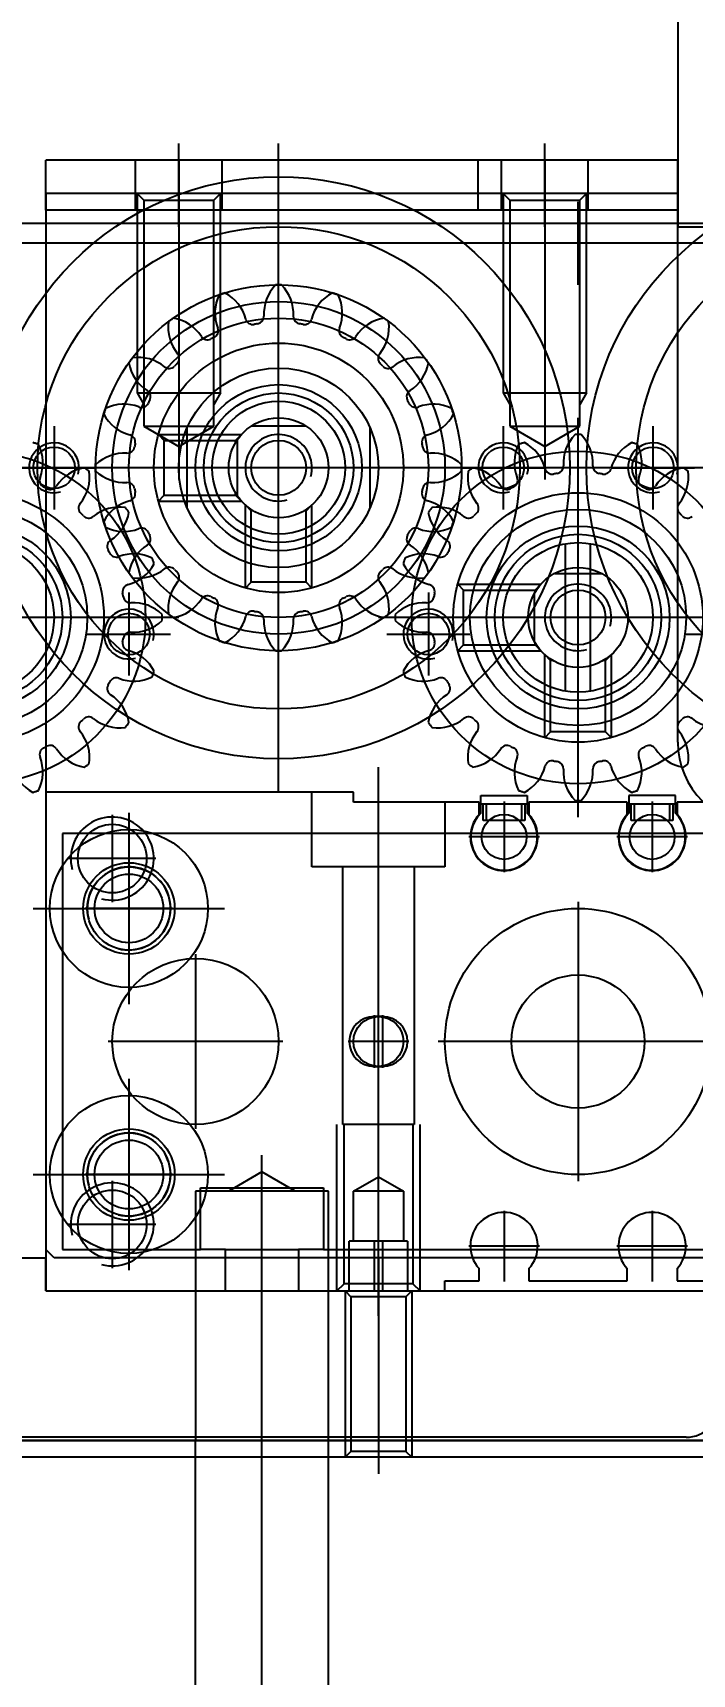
# Model space of a CAD drawing. Header units: inches. Extents: x 0 to 77285, y -118 to 40065.
# Drawn here: x 14902.9 to 14942.5, y 25608.5 to 25707.2 of the extents above; entities that cross this region are included whole.
import ezdxf

# ---------------------------------------------------------------- set-up
doc = ezdxf.new("R2010")
doc.units = ezdxf.units.IN
doc.header["$LTSCALE"] = 5
doc.header["$MEASUREMENT"] = 0
doc.layers.add('A', color=8, linetype='Continuous')
doc.styles.add('SCI', font='')
doc.styles.get('SCI').set_extended_font_data('Gulim')
doc.dimstyles.new('SCH', dxfattribs={"dimtxt": 2.5, "dimasz": 2, "dimexe": 1.25, "dimexo": 0.625, "dimtad": 1, "dimdec": 8, "dimtxsty": 'SCI', "dimcen": 2.5, "dimclrd": 4, "dimclre": 4, "dimclrt": 7, "dimadec": 8, "dimazin": 2, "dimtfac": 1, "dimtdec": 8, "dimtmove": 0, "dimatfit": 3, "dimfxl": 1, "dimarcsym": 0})

# ---------------------------------------------------------------- blocks, each defined once
blk = doc.blocks.new('A$Cc399747e')
h = blk.add_hatch()
h.set_pattern_fill('ANSI31', color=256, scale=4)
h.set_pattern_definition([(45, (9521.272, 63861.461), (-8.980256, 8.980256), [])])
h.paths.add_polyline_path([(2341.792, 581), (1941.792, 581), (1941.792, 281), (2341.792, 281)])
for p, q in [((2366.792, 676), (2366.792, 652)), ((2362.792, 674), (2362.792, 654)), ((2370.792, 674), (2370.792, 654)), ((2359.792, 643), (2359.792, 656)), ((2302.792, 655), (2392.792, 655)), ((2302.792, 655), (2392.792, 655)), ((2357.792, 645), (2357.792, 655)), ((2358.142, 654.65), (2357.792, 655)), ((2358.142, 654.65), (2361.442, 654.65)), ((2358.142, 645.35), (2358.142, 654.65)), ((2361.442, 654.65), (2361.792, 655)), ((2361.442, 645.35), (2361.442, 654.65)), ((2361.792, 645), (2361.792, 655)), ((2366.792, 655), (2366.792, 636.845)), ((2605.792, 654), (1657.792, 654)), ((1746.792, 654), (2486.792, 654)), ((2362.792, 654), (2362.792, 639)), ((2370.792, 639), (2370.792, 654)), ((2359.792, 646.5), (2359.792, 613.5)), ((2379.792, 645), (2315.792, 645)), ((2355.792, 645), (2355.792, 644.4)), ((2364.592, 645), (2355.792, 645)), ((2357.725, 644.567), (2357.292, 645)), ((2357.292, 645), (2357.292, 635)), ((2357.725, 635), (2357.725, 644.567)), ((2357.725, 644.567), (2361.859, 644.567)), ((2357.792, 645), (2358.142, 645.35)), ((2358.042, 642), (2358.042, 645)), ((2358.142, 645.35), (2361.442, 645.35)), ((2359.542, 642), (2359.542, 645)), ((2360.042, 642), (2360.042, 645)), ((2361.792, 645), (2361.442, 645.35)), ((2361.542, 645), (2361.542, 642)), ((2362.292, 645), (2361.859, 644.567)), ((2361.859, 644.567), (2361.859, 635)), ((2362.292, 645), (2362.292, 635)), ((2364.592, 642.5), (2364.592, 645)), ((2368.992, 645), (2368.992, 642.5)), ((2379.792, 645), (2368.992, 645)), ((2379.792, 615), (2379.792, 645)), ((2379.792, 645), (2379.792, 643)), ((2341.842, 644.4), (2339.792, 644.4)), ((2341.842, 643.661), (2341.842, 644.4)), ((2343.342, 640.174), (2343.342, 644.426)), ((2344.842, 644.4), (2344.842, 643.661)), ((2350.742, 644.4), (2344.842, 644.4)), ((2350.742, 643.661), (2350.742, 644.4)), ((2352.242, 640.174), (2352.242, 644.426)), ((2353.742, 644.4), (2353.742, 643.661)), ((2355.792, 644.4), (2353.742, 644.4)), ((2374.792, 632.25), (2374.792, 643.75)), ((2375.792, 638.375), (2375.792, 643.625)), ((2316.292, 643), (2379.292, 643)), ((2379.292, 643), (2379.792, 642.5)), ((2392.792, 643), (2379.792, 643)), ((2341.327, 642.5), (2332.492, 642.5)), ((2341.216, 642.3), (2345.468, 642.3)), ((2345.357, 642.5), (2341.327, 642.5)), ((2350.227, 642.5), (2345.357, 642.5)), ((2350.116, 642.3), (2354.368, 642.3)), ((2354.257, 642.5), (2350.227, 642.5)), ((2363.092, 642.5), (2354.257, 642.5)), ((2358.042, 642), (2361.542, 642)), ((2358.292, 639), (2358.292, 642)), ((2361.292, 642), (2361.292, 639)), ((2363.092, 642.5), (2364.592, 642.5)), ((2363.092, 638.8), (2363.092, 642.5)), ((2368.992, 642.5), (2364.592, 642.5)), ((2368.992, 642.5), (2370.492, 642.5)), ((2378.792, 642.5), (2370.492, 642.5)), ((2370.492, 642.5), (2370.492, 638.8)), ((2378.792, 617.5), (2378.792, 642.5)), ((2379.792, 579), (2379.792, 642.5)), ((2373.167, 641), (2378.417, 641)), ((2374.792, 635.375), (2374.792, 640.625)), ((2359.792, 638.134), (2358.292, 639)), ((2358.292, 639), (2361.292, 639)), ((2361.292, 639), (2359.792, 638.134)), ((2362.792, 639), (2370.792, 639)), ((2370.492, 638.8), (2363.092, 638.8)), ((2364.792, 639), (2366.792, 637.845)), ((2366.792, 637.845), (2368.792, 639)), ((2347.792, 621.6), (2347.792, 638.4)), ((2380.542, 638), (2369.042, 638)), ((2372.167, 638), (2377.417, 638)), ((2357.642, 635), (2361.942, 635)), ((2357.642, 619.5), (2357.642, 635)), ((2361.942, 635), (2361.942, 619.5)), ((2370.792, 624.75), (2370.792, 635.25)), ((2359.542, 628.425), (2359.542, 631.575)), ((2360.042, 631.5), (2359.542, 631.5)), ((2360.042, 628.425), (2360.042, 631.575)), ((2339.392, 630), (2356.192, 630)), ((2357.967, 630), (2361.617, 630)), ((2365.542, 630), (2376.042, 630)), ((2359.542, 628.5), (2360.042, 628.5)), ((2374.792, 616.25), (2374.792, 627.75)), ((2374.792, 619.375), (2374.792, 624.625)), ((2380.542, 622), (2369.042, 622)), ((2372.167, 622), (2377.417, 622)), ((2375.792, 616.375), (2375.792, 621.625)), ((2343.342, 615.574), (2343.342, 619.826)), ((2352.242, 615.574), (2352.242, 619.826)), ((2355.792, 619.5), (2363.792, 619.5)), ((2355.792, 615.6), (2355.792, 619.5)), ((2363.792, 619.5), (2363.792, 615)), ((2373.167, 619), (2378.417, 619)), ((2318.802, 617.5), (2341.327, 617.5)), ((2341.216, 617.7), (2345.468, 617.7)), ((2341.327, 617.5), (2341.352, 617.5)), ((2341.352, 617.5), (2345.332, 617.5)), ((2345.332, 617.5), (2345.357, 617.5)), ((2345.357, 617.5), (2350.227, 617.5)), ((2350.116, 617.7), (2354.368, 617.7)), ((2350.227, 617.5), (2350.252, 617.5)), ((2350.252, 617.5), (2354.232, 617.5)), ((2354.232, 617.5), (2354.257, 617.5)), ((2354.257, 617.5), (2378.792, 617.5)), ((2341.842, 615.6), (2341.842, 616.34)), ((2341.942, 616.272), (2341.942, 615.2)), ((2342.092, 616.7), (2344.592, 616.7)), ((2342.092, 615.7), (2342.092, 616.7)), ((2342.292, 615.7), (2342.292, 616.7)), ((2344.392, 616.7), (2344.392, 615.7)), ((2344.592, 616.7), (2344.592, 615.7)), ((2344.742, 615.2), (2344.742, 616.272)), ((2344.842, 616.34), (2344.842, 615.6)), ((2347.792, 616.5), (2347.792, 592.5)), ((2350.742, 615.6), (2350.742, 616.34)), ((2350.842, 615.2), (2350.842, 616.272)), ((2350.992, 615.7), (2350.992, 616.7)), ((2350.992, 616.7), (2353.492, 616.7)), ((2351.192, 615.7), (2351.192, 616.7)), ((2353.292, 616.7), (2353.292, 615.7)), ((2353.492, 616.7), (2353.492, 615.7)), ((2353.642, 616.272), (2353.642, 615.2)), ((2353.742, 616.34), (2353.742, 615.6)), ((2339.292, 615.6), (2341.842, 615.6)), ((2344.742, 615.7), (2341.942, 615.7)), ((2341.942, 615.2), (2344.742, 615.2)), ((2344.842, 615.6), (2350.742, 615.6)), ((2353.642, 615.7), (2350.842, 615.7)), ((2353.642, 615.2), (2350.842, 615.2)), ((2353.742, 615.6), (2361.292, 615.6)), ((2361.292, 615.6), (2361.292, 615)), ((2361.292, 615), (2379.792, 615)), ((2365.792, 615), (2365.792, 576)), ((2341.792, 612), (2341.792, 579)), ((2347.792, 612), (2347.792, 597)), ((2345.792, 611.729), (2345.792, 606.736)), ((2345.792, 611.729), (2346.142, 611.379)), ((2346.142, 611.379), (2349.442, 611.379)), ((2346.142, 611.379), (2346.142, 607.086)), ((2349.792, 611.729), (2349.442, 611.379)), ((2349.442, 611.379), (2349.442, 607.086)), ((2349.792, 611.729), (2349.792, 606.736)), ((2347.792, 610), (2347.792, 599)), ((2347.042, 608.937), (2347.042, 600.063)), ((2348.542, 608.937), (2348.542, 600.063)), ((2365.792, 608.5), (2365.792, 582.5)), ((2365.792, 608.5), (2365.792, 582.5)), ((2346.142, 607.086), (2345.792, 606.736)), ((2346.142, 607.086), (2346.271, 607.086)), ((2349.313, 607.086), (2349.442, 607.086)), ((2349.442, 607.086), (2349.792, 606.736)), ((2356.792, 603), (2356.792, 608)), ((2365.792, 607.5), (2365.792, 583.5)), ((2374.792, 603), (2374.792, 608)), ((2355.021, 606.5), (2350.028, 606.5)), ((2350.378, 606.15), (2350.028, 606.5)), ((2350.378, 606.15), (2350.378, 606.021)), ((2354.671, 606.15), (2350.378, 606.15)), ((2355.021, 606.5), (2354.671, 606.15)), ((2354.671, 606.15), (2354.671, 602.85)), ((2341.292, 605.5), (2336.292, 605.5)), ((2350.433, 603.077), (2350.433, 605.923)), ((2359.292, 605.5), (2354.292, 605.5)), ((2377.292, 605.5), (2372.292, 605.5)), ((2335.792, 604.5), (2359.792, 604.5)), ((2340.292, 604.5), (2355.292, 604.5)), ((2342.292, 604.5), (2353.292, 604.5)), ((2371.792, 604.5), (2395.792, 604.5)), ((2376.292, 604.5), (2391.292, 604.5)), ((2378.292, 604.5), (2389.292, 604.5)), ((2350.378, 602.85), (2350.028, 602.5)), ((2355.021, 602.5), (2350.028, 602.5)), ((2350.378, 602.98), (2350.378, 602.85)), ((2354.671, 602.85), (2350.378, 602.85)), ((2355.021, 602.5), (2354.671, 602.85)), ((2363.792, 602.729), (2363.792, 597.736)), ((2363.792, 602.729), (2364.142, 602.379)), ((2364.142, 602.379), (2367.442, 602.379)), ((2364.142, 602.379), (2364.142, 598.086)), ((2367.792, 602.729), (2367.442, 602.379)), ((2367.442, 602.379), (2367.442, 598.086)), ((2367.792, 602.729), (2367.792, 597.736)), ((2349.215, 601.859), (2346.369, 601.859)), ((2343.292, 593), (2343.292, 598)), ((2352.292, 593), (2352.292, 598)), ((2360.292, 597.898), (2360.292, 593.102)), ((2364.142, 598.086), (2363.792, 597.736)), ((2364.142, 598.086), (2364.271, 598.086)), ((2367.313, 598.086), (2367.442, 598.086)), ((2367.442, 598.086), (2367.792, 597.736)), ((2373.021, 597.5), (2368.028, 597.5)), ((2368.378, 597.15), (2368.028, 597.5)), ((2371.292, 597.898), (2371.292, 593.102)), ((2373.021, 597.5), (2372.671, 597.15)), ((2379.292, 593), (2379.292, 598)), ((2349.792, 577), (2349.792, 596.213)), ((2368.293, 593.843), (2368.293, 597.157)), ((2368.378, 597.15), (2368.378, 597.021)), ((2372.671, 597.15), (2368.378, 597.15)), ((2371.792, 577), (2371.792, 596.213)), ((2372.671, 597.15), (2372.671, 593.85)), ((2310.292, 595.5), (2349.292, 595.5)), ((2316.792, 595.5), (2342.792, 595.5)), ((2316.792, 595.5), (2342.792, 595.5)), ((2317.792, 595.5), (2341.792, 595.5)), ((2345.792, 595.5), (2340.792, 595.5)), ((2346.292, 595.5), (2385.292, 595.5)), ((2354.792, 595.5), (2349.792, 595.5)), ((2352.792, 595.5), (2378.792, 595.5)), ((2352.792, 595.5), (2378.792, 595.5)), ((2353.792, 595.5), (2377.792, 595.5)), ((2381.792, 595.5), (2376.792, 595.5)), ((2349.792, 594.213), (2347.692, 593)), ((2351.892, 593), (2349.792, 594.213)), ((2371.792, 594.213), (2369.692, 593)), ((2373.892, 593), (2371.792, 594.213)), ((2368.378, 593.85), (2368.028, 593.5)), ((2373.021, 593.5), (2368.028, 593.5)), ((2368.378, 593.98), (2368.378, 593.85)), ((2372.671, 593.85), (2368.378, 593.85)), ((2373.021, 593.5), (2372.671, 593.85)), ((2351.892, 593), (2347.692, 593)), ((2347.692, 593), (2347.692, 579.4)), ((2351.892, 579.4), (2351.892, 593)), ((2364.135, 592.999), (2367.449, 592.999)), ((2373.892, 593), (2369.692, 593)), ((2369.692, 593), (2369.692, 579.4)), ((2373.892, 579.4), (2373.892, 593)), ((2347.292, 591), (2347.692, 591.693)), ((2352.292, 591), (2351.892, 591.693)), ((2369.292, 591), (2369.692, 591.693)), ((2374.292, 591), (2373.892, 591.693)), ((2352.292, 591), (2347.292, 591)), ((2347.292, 591), (2347.292, 579)), ((2352.292, 579), (2352.292, 591)), ((2374.292, 591), (2369.292, 591)), ((2369.292, 591), (2369.292, 579)), ((2374.292, 579), (2374.292, 591)), ((1627.792, 582), (2635.792, 582)), ((2341.792, 581), (1941.792, 581)), ((2341.792, 581), (1941.792, 581)), ((2341.792, 281), (2341.792, 581)), ((2341.792, 281), (2341.792, 581)), ((2349.792, 581), (2349.792, 576)), ((2371.792, 581), (2371.792, 576)), ((2341.792, 580), (2341.792, 577)), ((2341.792, 580), (2379.792, 580)), ((2347.192, 580), (2347.192, 577)), ((2352.392, 580), (2352.392, 577)), ((2353.792, 580), (2353.792, 577)), ((2369.192, 580), (2369.192, 577)), ((2374.392, 580), (2374.392, 577)), ((2379.792, 580), (2379.792, 577)), ((2341.792, 579), (2379.792, 579)), ((2347.692, 579.4), (2347.292, 579)), ((2351.892, 579.4), (2347.692, 579.4)), ((2352.292, 579), (2351.892, 579.4)), ((2369.692, 579.4), (2369.292, 579)), ((2373.892, 579.4), (2369.692, 579.4)), ((2374.292, 579), (2373.892, 579.4)), ((2341.792, 577), (2379.792, 577))]:
    blk.add_line(p, q)
at = {"ltscale": 4}
for p, q in [((2341.292, 653.8), (2491.292, 653.8)), ((2347.792, 584.5), (2347.792, 579.5)), ((1627.792, 582), (2635.792, 582)), ((1627.792, 580.8), (2635.792, 580.8))]:
    blk.add_line(p, q, dxfattribs=at)
for centre, radius in [((2374.792, 638), 4.75), ((2375.792, 641), 2.067), ((2374.792, 638), 2.75), ((2374.792, 638), 2.5), ((2374.792, 638), 2.067), ((2347.792, 630), 8), ((2347.792, 630), 8), ((2370.792, 630), 5), ((2347.792, 630), 4), ((2359.792, 630), 1.5), ((2374.792, 622), 4.75), ((2374.792, 622), 2.75), ((2374.792, 622), 2.5), ((2374.792, 622), 2.067), ((2375.792, 619), 2.067), ((2343.342, 617.7), 1.35), ((2352.242, 617.7), 1.35), ((2347.792, 604.5), 10), ((2383.792, 604.5), 10), ((2329.792, 595.5), 17.5), ((2365.792, 595.5), 17.5), ((2347.792, 604.5), 7.5), ((2383.792, 604.5), 7.5), ((2347.792, 604.5), 6.5), ((2383.792, 604.5), 6.5), ((2329.792, 595.5), 14.5), ((2347.792, 604.5), 5.5), ((2365.792, 595.5), 14.5), ((2383.792, 604.5), 5.5), ((2347.792, 604.5), 5), ((2383.792, 604.5), 5), ((2347.792, 604.5), 4.5), ((2347.792, 604.5), 4.5), ((2383.792, 604.5), 4.5), ((2383.792, 604.5), 4.5), ((2347.792, 604.5), 3), ((2347.792, 604.5), 3), ((2347.792, 604.5), 1.65), ((2365.792, 595.5), 11), ((2356.792, 605.5), 1.25), ((2374.792, 605.5), 1.25), ((2365.792, 595.5), 10), ((2365.792, 595.5), 9), ((2365.792, 595.5), 7.5), ((2365.792, 595.5), 6), ((2365.792, 595.5), 5), ((2365.792, 595.5), 4.5), ((2365.792, 595.5), 4), ((2365.792, 595.5), 3), ((2365.792, 595.5), 3), ((2343.292, 595.5), 1.25), ((2352.292, 595.5), 1.25), ((2365.792, 595.5), 1.65), ((2379.292, 595.5), 1.25)]:
    blk.add_circle(centre, radius)
blk.add_arc((2341.292, 651.8), 2, 90, 180, dxfattribs=at)
for centre, radius, start, end in [((2343.342, 642.3), 2.025, 137.79455, 42.20545), ((2352.242, 642.3), 2.025, 137.79455, 42.20545), ((2375.792, 641), 2.5, 75, 15), ((2374.792, 638), 2.5, 75, 15), ((2359.542, 630), 1.5, 90, 270), ((2360.042, 630), 1.5, 270, 90), ((2374.792, 622), 2.5, 75, 15), ((2375.792, 619), 2.5, 75, 15), ((2343.342, 617.7), 2.025, 317.79455, 222.20545), ((2343.342, 617.7), 2, 314.427, 225.573), ((2352.242, 617.7), 2.025, 317.79455, 222.20545), ((2352.242, 617.7), 2, 314.427, 225.573), ((2336.792, 612), 5, 0, 90), ((2347.792, 604.5), 11, 108, 108.94936), ((2347.792, 604.5), 11, 107.05064, 108), ((2343.398, 612.807), 2.5, 14.84215, 62.13454), ((2349.404, 613.758), 2.5, 135.86546, 183.15785), ((2347.792, 604.5), 11, 90, 90.94936), ((2347.792, 604.5), 11, 89.05064, 90), ((2346.18, 613.758), 2.5, 356.84215, 44.13454), ((2352.186, 612.807), 2.5, 117.86546, 165.15785), ((2347.792, 604.5), 11, 72, 72.94936), ((2347.792, 604.5), 11, 71.05064, 72), ((2383.792, 604.5), 11, 108, 108.94936), ((2383.792, 604.5), 11, 107.05064, 108), ((2379.398, 612.807), 2.5, 14.84215, 62.13454), ((2346.464, 613.803), 2.5, 153.86546, 201.15785), ((2349.12, 613.803), 2.5, 338.84215, 26.13454), ((2382.464, 613.803), 2.5, 153.86546, 201.15785), ((2343.655, 612.937), 2.5, 171.86546, 219.15785), ((2347.792, 604.5), 11, 126, 126.94936), ((2347.792, 604.5), 11, 125.05064, 126), ((2341.046, 611.042), 2.5, 32.84215, 80.13454), ((2346.242, 613.56), 0.442, 194.84215, 279.71096), ((2347.792, 604.5), 8.75, 99, 99.71096), ((2347.792, 604.5), 8.75, 98.28904, 99), ((2346.467, 613.596), 0.442, 278.28904, 3.15785), ((2349.117, 613.596), 0.442, 176.84215, 261.71096), ((2347.792, 604.5), 8.75, 81, 81.71096), ((2347.792, 604.5), 8.75, 80.28904, 81), ((2349.343, 613.56), 0.442, 260.28904, 345.15785), ((2354.538, 611.042), 2.5, 99.86546, 147.15785), ((2351.929, 612.937), 2.5, 320.84215, 8.13454), ((2347.792, 604.5), 11, 54, 54.94936), ((2347.792, 604.5), 11, 53.05064, 54), ((2379.655, 612.937), 2.5, 171.86546, 219.15785), ((2383.792, 604.5), 11, 126, 126.94936), ((2383.792, 604.5), 11, 125.05064, 126), ((2377.046, 611.042), 2.5, 32.84215, 80.13454), ((2343.518, 612.637), 0.442, 212.84215, 297.71096), ((2347.792, 604.5), 8.75, 117, 117.71096), ((2347.792, 604.5), 8.75, 116.28904, 117), ((2343.721, 612.741), 0.442, 296.28904, 21.15785), ((2351.863, 612.741), 0.442, 158.84215, 243.71096), ((2347.792, 604.5), 8.75, 63, 63.71096), ((2347.792, 604.5), 8.75, 62.28904, 63), ((2352.066, 612.637), 0.442, 242.28904, 327.15785), ((2379.518, 612.637), 0.442, 212.84215, 297.71096), ((2383.792, 604.5), 8.75, 117, 117.71096), ((2383.792, 604.5), 8.75, 116.28904, 117), ((2379.721, 612.741), 0.442, 296.28904, 21.15785), ((2339.355, 608.637), 2.5, 50.84215, 98.13454), ((2341.374, 611.08), 0.442, 314.28904, 39.15785), ((2354.21, 611.08), 0.442, 140.84215, 225.71096), ((2356.229, 608.637), 2.5, 81.86546, 129.15785), ((2347.792, 604.5), 11, 36, 36.94936), ((2383.792, 604.5), 11, 143.05064, 144), ((2375.355, 608.637), 2.5, 50.84215, 98.13454), ((2377.374, 611.08), 0.442, 314.28904, 39.15785), ((2341.213, 610.918), 0.442, 230.84215, 315.71096), ((2347.792, 604.5), 8.75, 135, 135.71096), ((2347.792, 604.5), 8.75, 134.28904, 135), ((2347.792, 604.5), 8.75, 45, 45.71096), ((2347.792, 604.5), 8.75, 44.28904, 45), ((2354.372, 610.918), 0.442, 224.28904, 309.15785), ((2354.334, 611.246), 2.5, 302.84215, 350.13454), ((2347.792, 604.5), 11, 35.05064, 36), ((2383.792, 604.5), 11, 144, 144.94936), ((2377.25, 611.246), 2.5, 189.86546, 237.15785), ((2377.213, 610.918), 0.442, 230.84215, 315.71096), ((2383.792, 604.5), 8.75, 135, 135.71096), ((2383.792, 604.5), 8.75, 134.28904, 135), ((2355.929, 608.774), 0.442, 122.84215, 207.71096), ((2375.655, 608.774), 0.442, 332.28904, 57.15785), ((2347.792, 604.5), 8.75, 27, 27.71096), ((2347.792, 604.5), 8.75, 26.28904, 27), ((2356.033, 608.571), 0.442, 206.28904, 291.15785), ((2357.095, 605.828), 2.5, 63.86546, 111.15785), ((2347.792, 604.5), 11, 18, 18.94936), ((2383.792, 604.5), 11, 161.05064, 162), ((2374.489, 605.828), 2.5, 68.84215, 116.13454), ((2375.551, 608.571), 0.442, 248.84215, 333.71096), ((2383.792, 604.5), 8.75, 153, 153.71096), ((2383.792, 604.5), 8.75, 152.28904, 153), ((2356.098, 608.894), 2.5, 284.84215, 332.13454), ((2347.792, 604.5), 11, 17.05064, 18), ((2383.792, 604.5), 11, 162, 162.94936), ((2375.486, 608.894), 2.5, 207.86546, 255.15785), ((2347.792, 604.5), 2, 165, 105), ((2356.792, 605.5), 1.5, 165, 105), ((2356.852, 606.051), 0.442, 104.84215, 189.71096), ((2367.404, 604.758), 2.5, 135.86546, 183.15785), ((2365.792, 595.5), 11, 90, 90.94936), ((2365.792, 595.5), 11, 89.05064, 90), ((2364.18, 604.758), 2.5, 356.84215, 44.13454), ((2374.792, 605.5), 1.5, 165, 105), ((2374.732, 606.051), 0.442, 350.28904, 75.15785), ((2347.792, 604.5), 8.75, 9, 9.71096), ((2347.792, 604.5), 8.75, 8.28904, 9), ((2356.888, 605.825), 0.442, 188.28904, 273.15785), ((2357.05, 602.888), 2.5, 45.86546, 93.15785), ((2364.464, 604.803), 2.5, 153.86546, 201.15785), ((2365.792, 595.5), 11, 108, 108.94936), ((2365.792, 595.5), 11, 107.05064, 108), ((2361.398, 603.807), 2.5, 14.84215, 62.13454), ((2370.186, 603.807), 2.5, 117.86546, 165.15785), ((2365.792, 595.5), 11, 72, 72.94936), ((2365.792, 595.5), 11, 71.05064, 72), ((2367.12, 604.803), 2.5, 338.84215, 26.13454), ((2374.534, 602.888), 2.5, 86.84215, 134.13454), ((2374.697, 605.825), 0.442, 266.84215, 351.71096), ((2383.792, 604.5), 8.75, 171, 171.71096), ((2383.792, 604.5), 8.75, 170.28904, 171), ((2357.05, 606.112), 2.5, 266.84215, 314.13454), ((2347.792, 604.5), 11, 360, 0.94936), ((2347.792, 604.5), 11, 359.05064, 0), ((2361.655, 603.937), 2.5, 171.86546, 219.15785), ((2365.792, 595.5), 11, 126, 126.94936), ((2365.792, 595.5), 11, 125.05064, 126), ((2359.046, 602.042), 2.5, 32.84215, 80.13454), ((2364.242, 604.56), 0.442, 194.84215, 279.71096), ((2365.792, 595.5), 8.75, 99, 99.71096), ((2365.792, 595.5), 8.75, 98.28904, 99), ((2364.467, 604.596), 0.442, 278.28904, 3.15785), ((2367.117, 604.596), 0.442, 176.84215, 261.71096), ((2365.792, 595.5), 8.75, 81, 81.71096), ((2365.792, 595.5), 8.75, 80.28904, 81), ((2367.343, 604.56), 0.442, 260.28904, 345.15785), ((2372.538, 602.042), 2.5, 99.86546, 147.15785), ((2369.929, 603.937), 2.5, 320.84215, 8.13454), ((2365.792, 595.5), 11, 54, 54.94936), ((2365.792, 595.5), 11, 53.05064, 54), ((2383.792, 604.5), 11, 179.05064, 180), ((2383.792, 604.5), 11, 180, 180.94936), ((2374.534, 606.112), 2.5, 225.86546, 273.15785), ((2347.792, 604.5), 8.75, 350.28904, 351), ((2347.792, 604.5), 8.75, 351, 351.71096), ((2356.888, 603.175), 0.442, 86.84215, 171.71096), ((2361.518, 603.637), 0.442, 212.84215, 297.71096), ((2365.792, 595.5), 8.75, 117, 117.71096), ((2365.792, 595.5), 8.75, 116.28904, 117), ((2361.721, 603.741), 0.442, 296.28904, 21.15785), ((2369.863, 603.741), 0.442, 158.84215, 243.71096), ((2365.792, 595.5), 8.75, 63, 63.71096), ((2365.792, 595.5), 8.75, 62.28904, 63), ((2370.066, 603.637), 0.442, 242.28904, 327.15785), ((2374.697, 603.175), 0.442, 8.28904, 93.15785), ((2383.792, 604.5), 8.75, 188.28904, 189), ((2383.792, 604.5), 8.75, 189, 189.71096), ((2356.852, 602.95), 0.442, 170.28904, 255.15785), ((2356.098, 600.106), 2.5, 27.86546, 75.15785), ((2365.792, 595.5), 11, 143.05064, 144), ((2357.355, 599.637), 2.5, 50.84215, 98.13454), ((2359.374, 602.08), 0.442, 314.28904, 39.15785), ((2372.21, 602.08), 0.442, 140.84215, 225.71096), ((2374.229, 599.637), 2.5, 81.86546, 129.15785), ((2375.486, 600.106), 2.5, 104.84215, 152.13454), ((2365.792, 595.5), 11, 36, 36.94936), ((2374.732, 602.95), 0.442, 284.84215, 9.71096), ((2365.792, 595.5), 11, 144, 144.94936), ((2359.25, 602.246), 2.5, 189.86546, 237.15785), ((2347.792, 604.5), 11, 342, 342.94936), ((2359.213, 601.918), 0.442, 230.84215, 315.71096), ((2365.792, 595.5), 8.75, 135, 135.71096), ((2365.792, 595.5), 8.75, 134.28904, 135), ((2365.792, 595.5), 8.75, 45, 45.71096), ((2365.792, 595.5), 8.75, 44.28904, 45), ((2372.372, 601.918), 0.442, 224.28904, 309.15785), ((2383.792, 604.5), 11, 197.05064, 198), ((2372.334, 602.246), 2.5, 302.84215, 350.13454), ((2365.792, 595.5), 11, 35.05064, 36), ((2355.929, 600.226), 0.442, 152.28904, 237.15785), ((2347.792, 604.5), 8.75, 332.28904, 333), ((2347.792, 604.5), 8.75, 333, 333.71096), ((2356.033, 600.429), 0.442, 68.84215, 153.71096), ((2357.095, 603.172), 2.5, 248.84215, 296.13454), ((2357.655, 599.774), 0.442, 332.28904, 57.15785), ((2347.792, 604.5), 11, 341.05064, 342), ((2383.792, 604.5), 11, 198, 198.94936), ((2374.489, 603.172), 2.5, 243.86546, 291.15785), ((2373.929, 599.774), 0.442, 122.84215, 207.71096), ((2375.551, 600.429), 0.442, 26.28904, 111.15785), ((2375.655, 600.226), 0.442, 302.84215, 27.71096), ((2383.792, 604.5), 8.75, 206.28904, 207), ((2383.792, 604.5), 8.75, 207, 207.71096), ((2356.489, 596.828), 2.5, 68.84215, 116.13454), ((2354.334, 597.754), 2.5, 9.86546, 57.15785), ((2357.551, 599.571), 0.442, 248.84215, 333.71096), ((2365.792, 595.5), 8.75, 153, 153.71096), ((2365.792, 595.5), 8.75, 152.28904, 153), ((2365.792, 595.5), 8.75, 27, 27.71096), ((2365.792, 595.5), 8.75, 26.28904, 27), ((2374.033, 599.571), 0.442, 206.28904, 291.15785), ((2375.095, 596.828), 2.5, 63.86546, 111.15785), ((2377.25, 597.754), 2.5, 122.84215, 170.13454), ((2341.213, 598.082), 0.442, 44.28904, 129.15785), ((2347.792, 604.5), 8.75, 224.28904, 225), ((2347.792, 604.5), 8.75, 225, 225.71096), ((2341.374, 597.921), 0.442, 320.84215, 45.71096), ((2354.21, 597.921), 0.442, 134.28904, 219.15785), ((2347.792, 604.5), 8.75, 314.28904, 315), ((2347.792, 604.5), 8.75, 315, 315.71096), ((2354.372, 598.082), 0.442, 50.84215, 135.71096), ((2356.229, 600.363), 2.5, 230.84215, 278.13454), ((2365.792, 595.5), 11, 162, 162.94936), ((2357.486, 599.894), 2.5, 207.86546, 255.15785), ((2365.792, 595.5), 11, 161.05064, 162), ((2347.792, 604.5), 11, 324, 324.94936), ((2374.098, 599.894), 2.5, 284.84215, 332.13454), ((2383.792, 604.5), 11, 215.05064, 216), ((2375.355, 600.363), 2.5, 261.86546, 309.15785), ((2365.792, 595.5), 11, 18, 18.94936), ((2365.792, 595.5), 11, 17.05064, 18), ((2377.213, 598.082), 0.442, 44.28904, 129.15785), ((2383.792, 604.5), 8.75, 224.28904, 225), ((2383.792, 604.5), 8.75, 225, 225.71096), ((2377.374, 597.921), 0.442, 320.84215, 45.71096), ((2343.655, 596.063), 2.5, 140.84215, 188.13454), ((2351.929, 596.063), 2.5, 351.86546, 39.15785), ((2347.792, 604.5), 11, 323.05064, 324), ((2356.732, 597.051), 0.442, 350.28904, 75.15785), ((2365.792, 595.5), 2, 165, 105), ((2374.852, 597.051), 0.442, 104.84215, 189.71096), ((2383.792, 604.5), 11, 216, 216.94936), ((2379.655, 596.063), 2.5, 140.84215, 188.13454), ((2341.046, 597.958), 2.5, 279.86546, 327.15785), ((2343.292, 595.5), 1.5, 165, 105), ((2343.518, 596.363), 0.442, 62.28904, 147.15785), ((2347.792, 604.5), 8.75, 242.28904, 243), ((2347.792, 604.5), 8.75, 243, 243.71096), ((2343.721, 596.259), 0.442, 338.84215, 63.71096), ((2352.292, 595.5), 1.5, 165, 105), ((2351.863, 596.259), 0.442, 116.28904, 201.15785), ((2347.792, 604.5), 8.75, 296.28904, 297), ((2347.792, 604.5), 8.75, 297, 297.71096), ((2352.066, 596.363), 0.442, 32.84215, 117.71096), ((2354.538, 597.958), 2.5, 212.84215, 260.13454), ((2356.534, 593.888), 2.5, 86.84215, 134.13454), ((2356.697, 596.825), 0.442, 266.84215, 351.71096), ((2365.792, 595.5), 8.75, 171, 171.71096), ((2365.792, 595.5), 8.75, 170.28904, 171), ((2365.792, 595.5), 8.75, 9, 9.71096), ((2365.792, 595.5), 8.75, 8.28904, 9), ((2374.888, 596.825), 0.442, 188.28904, 273.15785), ((2375.05, 593.888), 2.5, 45.86546, 93.15785), ((2377.046, 597.958), 2.5, 279.86546, 327.15785), ((2379.292, 595.5), 1.5, 165, 105), ((2379.518, 596.363), 0.442, 62.28904, 147.15785), ((2383.792, 604.5), 8.75, 242.28904, 243), ((2383.792, 604.5), 8.75, 243, 243.71096), ((2379.721, 596.259), 0.442, 338.84215, 63.71096), ((2347.792, 604.5), 11, 233.05064, 234), ((2347.792, 604.5), 11, 234, 234.94936), ((2346.464, 595.197), 2.5, 158.84215, 206.13454), ((2343.398, 596.194), 2.5, 297.86546, 345.15785), ((2346.242, 595.44), 0.442, 80.28904, 165.15785), ((2347.792, 604.5), 8.75, 260.28904, 261), ((2347.792, 604.5), 8.75, 261, 261.71096), ((2346.467, 595.405), 0.442, 356.84215, 81.71096), ((2349.404, 595.243), 2.5, 176.84215, 224.13454), ((2346.18, 595.243), 2.5, 315.86546, 3.15785), ((2349.117, 595.405), 0.442, 98.28904, 183.15785), ((2347.792, 604.5), 8.75, 278.28904, 279), ((2347.792, 604.5), 8.75, 279, 279.71096), ((2349.343, 595.44), 0.442, 14.84215, 99.71096), ((2352.186, 596.194), 2.5, 194.84215, 242.13454), ((2349.12, 595.197), 2.5, 333.86546, 21.15785), ((2347.792, 604.5), 11, 305.05064, 306), ((2347.792, 604.5), 11, 306, 306.94936), ((2365.792, 595.5), 11, 179.05064, 180), ((2365.792, 595.5), 11, 180, 180.94936), ((2356.534, 597.112), 2.5, 225.86546, 273.15785), ((2375.05, 597.112), 2.5, 266.84215, 314.13454), ((2365.792, 595.5), 11, 360, 0.94936), ((2365.792, 595.5), 11, 359.05064, 0), ((2383.792, 604.5), 11, 233.05064, 234), ((2383.792, 604.5), 11, 234, 234.94936), ((2382.464, 595.197), 2.5, 158.84215, 206.13454), ((2356.697, 594.175), 0.442, 8.28904, 93.15785), ((2365.792, 595.5), 8.75, 188.28904, 189), ((2365.792, 595.5), 8.75, 351, 351.71096), ((2374.888, 594.175), 0.442, 86.84215, 171.71096), ((2347.792, 604.5), 11, 251.05064, 252), ((2347.792, 604.5), 11, 252, 252.94936), ((2347.792, 604.5), 11, 269.05064, 270), ((2347.792, 604.5), 11, 270, 270.94936), ((2347.792, 604.5), 11, 287.05064, 288), ((2347.792, 604.5), 11, 288, 288.94936), ((2357.486, 591.106), 2.5, 104.84215, 152.13454), ((2356.732, 593.95), 0.442, 284.84215, 9.71096), ((2365.792, 595.5), 8.75, 189, 189.71096), ((2374.852, 593.95), 0.442, 170.28904, 255.15785), ((2365.792, 595.5), 8.75, 350.28904, 351), ((2374.098, 591.106), 2.5, 27.86546, 75.15785), ((2383.792, 604.5), 11, 251.05064, 252), ((2383.792, 604.5), 11, 252, 252.94936), ((2365.792, 595.5), 11, 197.05064, 198), ((2365.792, 595.5), 11, 342, 342.94936), ((2365.792, 595.5), 11, 198, 198.94936), ((2356.489, 594.172), 2.5, 243.86546, 291.15785), ((2357.551, 591.429), 0.442, 26.28904, 111.15785), ((2357.655, 591.226), 0.442, 302.84215, 27.71096), ((2365.792, 595.5), 8.75, 206.28904, 207), ((2365.792, 595.5), 8.75, 207, 207.71096), ((2373.929, 591.226), 0.442, 152.28904, 237.15785), ((2365.792, 595.5), 8.75, 332.28904, 333), ((2365.792, 595.5), 8.75, 333, 333.71096), ((2374.033, 591.429), 0.442, 68.84215, 153.71096), ((2375.095, 594.172), 2.5, 248.84215, 296.13454), ((2365.792, 595.5), 11, 341.05064, 342), ((2359.25, 588.754), 2.5, 122.84215, 170.13454), ((2372.334, 588.754), 2.5, 9.86546, 57.15785), ((2357.355, 591.363), 2.5, 261.86546, 309.15785), ((2359.213, 589.082), 0.442, 44.28904, 129.15785), ((2365.792, 595.5), 8.75, 224.28904, 225), ((2365.792, 595.5), 8.75, 225, 225.71096), ((2365.792, 595.5), 8.75, 314.28904, 315), ((2365.792, 595.5), 8.75, 315, 315.71096), ((2372.372, 589.082), 0.442, 50.84215, 135.71096), ((2374.229, 591.363), 2.5, 230.84215, 278.13454), ((2365.792, 595.5), 11, 215.05064, 216), ((2365.792, 595.5), 11, 216, 216.94936), ((2361.655, 587.063), 2.5, 140.84215, 188.13454), ((2359.374, 588.921), 0.442, 320.84215, 45.71096), ((2372.21, 588.921), 0.442, 134.28904, 219.15785), ((2369.929, 587.063), 2.5, 351.86546, 39.15785), ((2365.792, 595.5), 11, 323.05064, 324), ((2365.792, 595.5), 11, 324, 324.94936), ((2359.046, 588.958), 2.5, 279.86546, 327.15785), ((2361.518, 587.363), 0.442, 62.28904, 147.15785), ((2365.792, 595.5), 8.75, 242.28904, 243), ((2365.792, 595.5), 8.75, 243, 243.71096), ((2361.721, 587.259), 0.442, 338.84215, 63.71096), ((2369.863, 587.259), 0.442, 116.28904, 201.15785), ((2365.792, 595.5), 8.75, 296.28904, 297), ((2365.792, 595.5), 8.75, 297, 297.71096), ((2370.066, 587.363), 0.442, 32.84215, 117.71096), ((2372.538, 588.958), 2.5, 212.84215, 260.13454), ((2365.792, 595.5), 11, 233.05064, 234), ((2365.792, 595.5), 11, 234, 234.94936), ((2364.464, 586.197), 2.5, 158.84215, 206.13454), ((2361.398, 587.194), 2.5, 297.86546, 345.15785), ((2364.242, 586.44), 0.442, 80.28904, 165.15785), ((2365.792, 595.5), 8.75, 260.28904, 261), ((2365.792, 595.5), 8.75, 261, 261.71096), ((2364.467, 586.405), 0.442, 356.84215, 81.71096), ((2367.404, 586.243), 2.5, 176.84215, 224.13454), ((2364.18, 586.243), 2.5, 315.86546, 3.15785), ((2367.117, 586.405), 0.442, 98.28904, 183.15785), ((2365.792, 595.5), 8.75, 278.28904, 279), ((2365.792, 595.5), 8.75, 279, 279.71096), ((2367.343, 586.44), 0.442, 14.84215, 99.71096), ((2370.186, 587.194), 2.5, 194.84215, 242.13454), ((2367.12, 586.197), 2.5, 333.86546, 21.15785), ((2365.792, 595.5), 11, 305.05064, 306), ((2365.792, 595.5), 11, 306, 306.94936), ((2365.792, 595.5), 11, 251.05064, 252), ((2365.792, 595.5), 11, 252, 252.94936), ((2365.792, 595.5), 11, 269.05064, 270), ((2365.792, 595.5), 11, 270, 270.94936), ((2365.792, 595.5), 11, 287.05064, 288), ((2365.792, 595.5), 11, 288, 288.94936)]:
    blk.add_arc(centre, radius, start, end)
blk = doc.blocks.new('*D366')
at = {"color": 4, "lineweight": -2, "transparency": 16777216}
for p, q in [((12554.65, 23925.55), (12554.65, 28076.143)), ((17979.65, 23925.05), (17979.65, 28076.143)), ((12714.65, 27976.143), (17819.65, 27976.143))]:
    blk.add_line(p, q, dxfattribs=at)
at = {"color": 4, "transparency": 16777216}
for points in [[(12714.65, 28002.81), (12714.65, 27949.477), (12554.65, 27976.143)], [(17819.65, 28002.81), (17819.65, 27949.477), (17979.65, 27976.143)]]:
    blk.add_solid(points, dxfattribs=at)
at = {"layer": 'Defpoints', "color": 0, "transparency": 16777216}
for p in [(17979.65, 27976.143), (12554.65, 23875.55), (17979.65, 23875.05)]:
    blk.add_point(p, dxfattribs=at)
at = {"color": 7, "transparency": 16777216, "insert": (15267.15, 28128.806), "char_height": 200, "attachment_point": 5, "style": 'SCI'}
blk.add_mtext('5425', dxfattribs=at)
blk = doc.blocks.new('*D367')
at = {"color": 4, "lineweight": -2, "transparency": 16777216}
for p, q in [((12554.65, 23925.55), (12554.65, 29140.675)), ((21064.65, 23433.05), (21064.65, 29140.675)), ((12714.65, 29040.675), (20904.65, 29040.675))]:
    blk.add_line(p, q, dxfattribs=at)
at = {"color": 4, "transparency": 16777216}
for points in [[(12714.65, 29067.342), (12714.65, 29014.009), (12554.65, 29040.675)], [(20904.65, 29067.342), (20904.65, 29014.009), (21064.65, 29040.675)]]:
    blk.add_solid(points, dxfattribs=at)
at = {"layer": 'Defpoints', "color": 0, "transparency": 16777216}
for p in [(21064.65, 29040.675), (12554.65, 23875.55), (21064.65, 23383.05)]:
    blk.add_point(p, dxfattribs=at)
at = {"color": 7, "transparency": 16777216, "insert": (16809.65, 29193.472), "char_height": 200, "attachment_point": 5, "style": 'SCI'}
blk.add_mtext('8510', dxfattribs=at)
blk = doc.blocks.new('*D374')
at = {"color": 4, "lineweight": -2, "transparency": 16777216}
for p, q in [((12554.65, 23925.55), (12554.65, 30215.876)), ((37924.65, 23433.05), (37924.65, 30215.876)), ((12714.65, 30115.876), (37764.65, 30115.876))]:
    blk.add_line(p, q, dxfattribs=at)
at = {"color": 4, "transparency": 16777216}
for points in [[(12714.65, 30142.543), (12714.65, 30089.21), (12554.65, 30115.876)], [(37764.65, 30142.543), (37764.65, 30089.21), (37924.65, 30115.876)]]:
    blk.add_solid(points, dxfattribs=at)
at = {"layer": 'Defpoints', "color": 0, "transparency": 16777216}
for p in [(37924.65, 30115.876), (12554.65, 23875.55), (37924.65, 23383.05)]:
    blk.add_point(p, dxfattribs=at)
at = {"color": 7, "transparency": 16777216, "insert": (25239.65, 30268.539), "char_height": 200, "attachment_point": 5, "style": 'SCI'}
blk.add_mtext('25370', dxfattribs=at)

msp = doc.modelspace()

# ---------------------------------------------------------------- block references
at = {"layer": 'A', "rotation": 180}
msp.add_blockref('A$Cc399747e', (17283.44187244, 26276.55060516), dxfattribs=at)

# ---------------------------------------------------------------- dimensions: what is measured, and where the dimension line sits
for base, p2, picture, middle in [((37924.649780898, 30115.8761734788), (37924.649780898, 23383.0504762948), '*D374', (25239.649780898, 30268.5392893244)), ((21064.649780898, 29040.6754827387), (21064.649780898, 23383.0504762948), '*D367', (16809.649780898, 29193.4717543765)), ((17979.649780898, 27976.1433020648), (17979.649780898, 23875.0504762948), '*D366', (15267.149780898, 28128.8064179103))]:
    dim = msp.add_linear_dim(base=base, p1=(12554.649780898, 23875.5504762968), p2=p2, dimstyle='SCH', override={"dimscale": 80})
    dim.commit()
    dim.dimension.update_dxf_attribs({"geometry": picture, "text_midpoint": middle})

doc.saveas('drawing.dxf')
